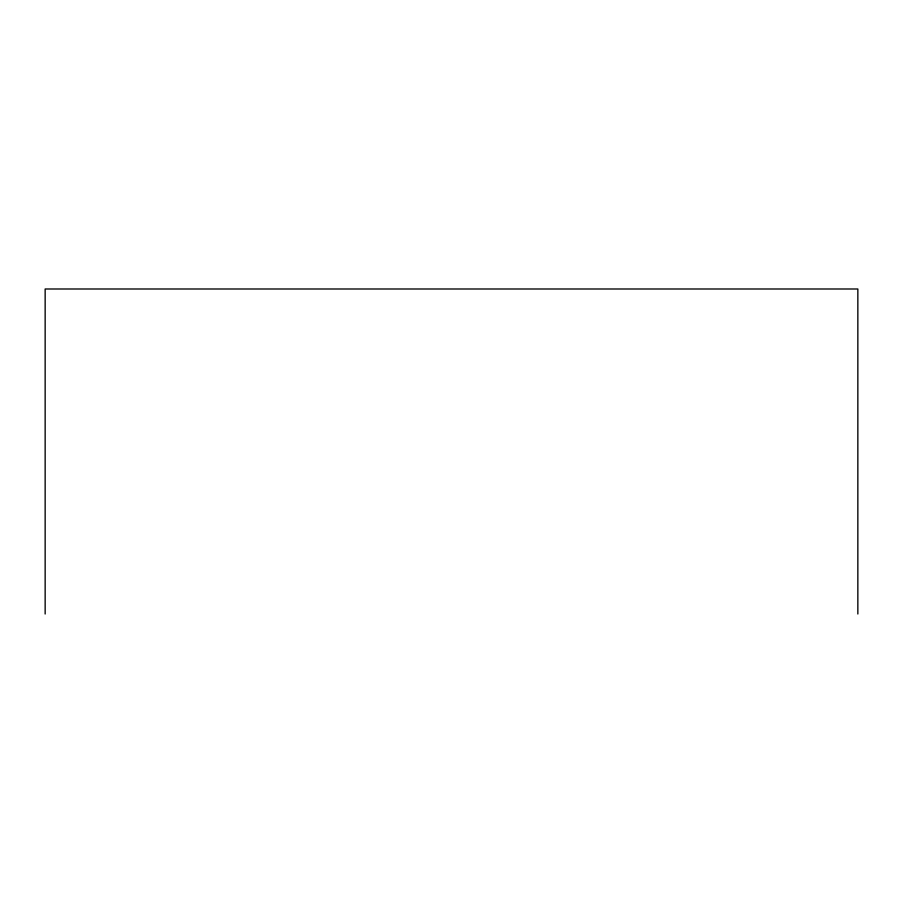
<?xml version="1.0" encoding="UTF-8"?>
<svg xmlns="http://www.w3.org/2000/svg" width="903" height="903" viewBox="0 0 903 903"><rect width="100%" height="100%" fill="white"/><g stroke="black" fill="none" stroke-linecap="round" stroke-linejoin="round"><path stroke-width="1.35" d="M857.85 614.006L857.85 288.994L45.15 288.994L45.15 614.006"/></g></svg>
